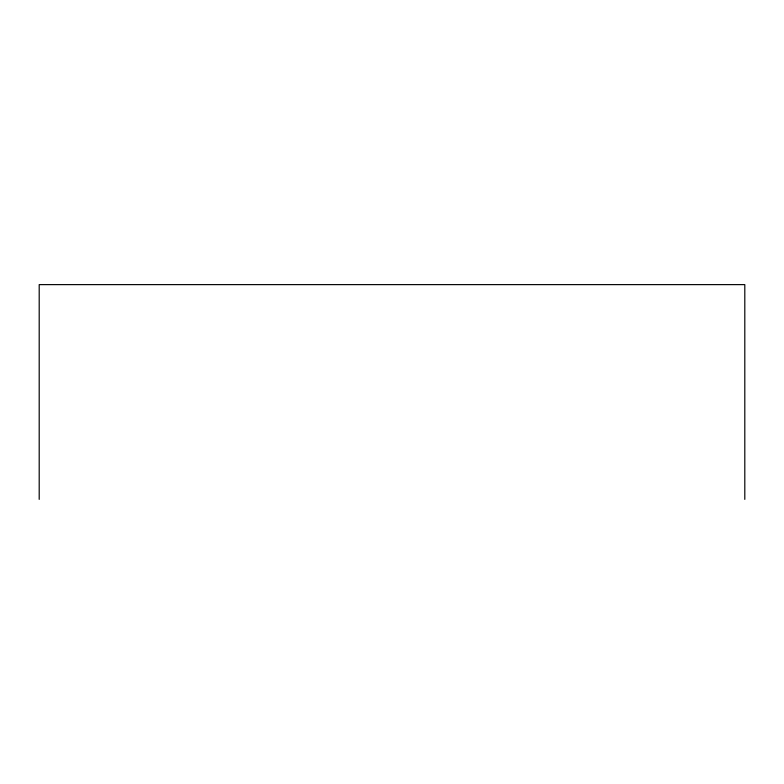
<?xml version="1.0" encoding="UTF-8"?>
<svg xmlns="http://www.w3.org/2000/svg" width="784" height="784" viewBox="0 0 784 784"><rect width="100%" height="100%" fill="white"/><g stroke="black" fill="none" stroke-linecap="round" stroke-linejoin="round"><path stroke-width="1.18" d="M744.8 499.379L744.8 284.621L39.2 284.621L39.2 499.379"/></g></svg>
